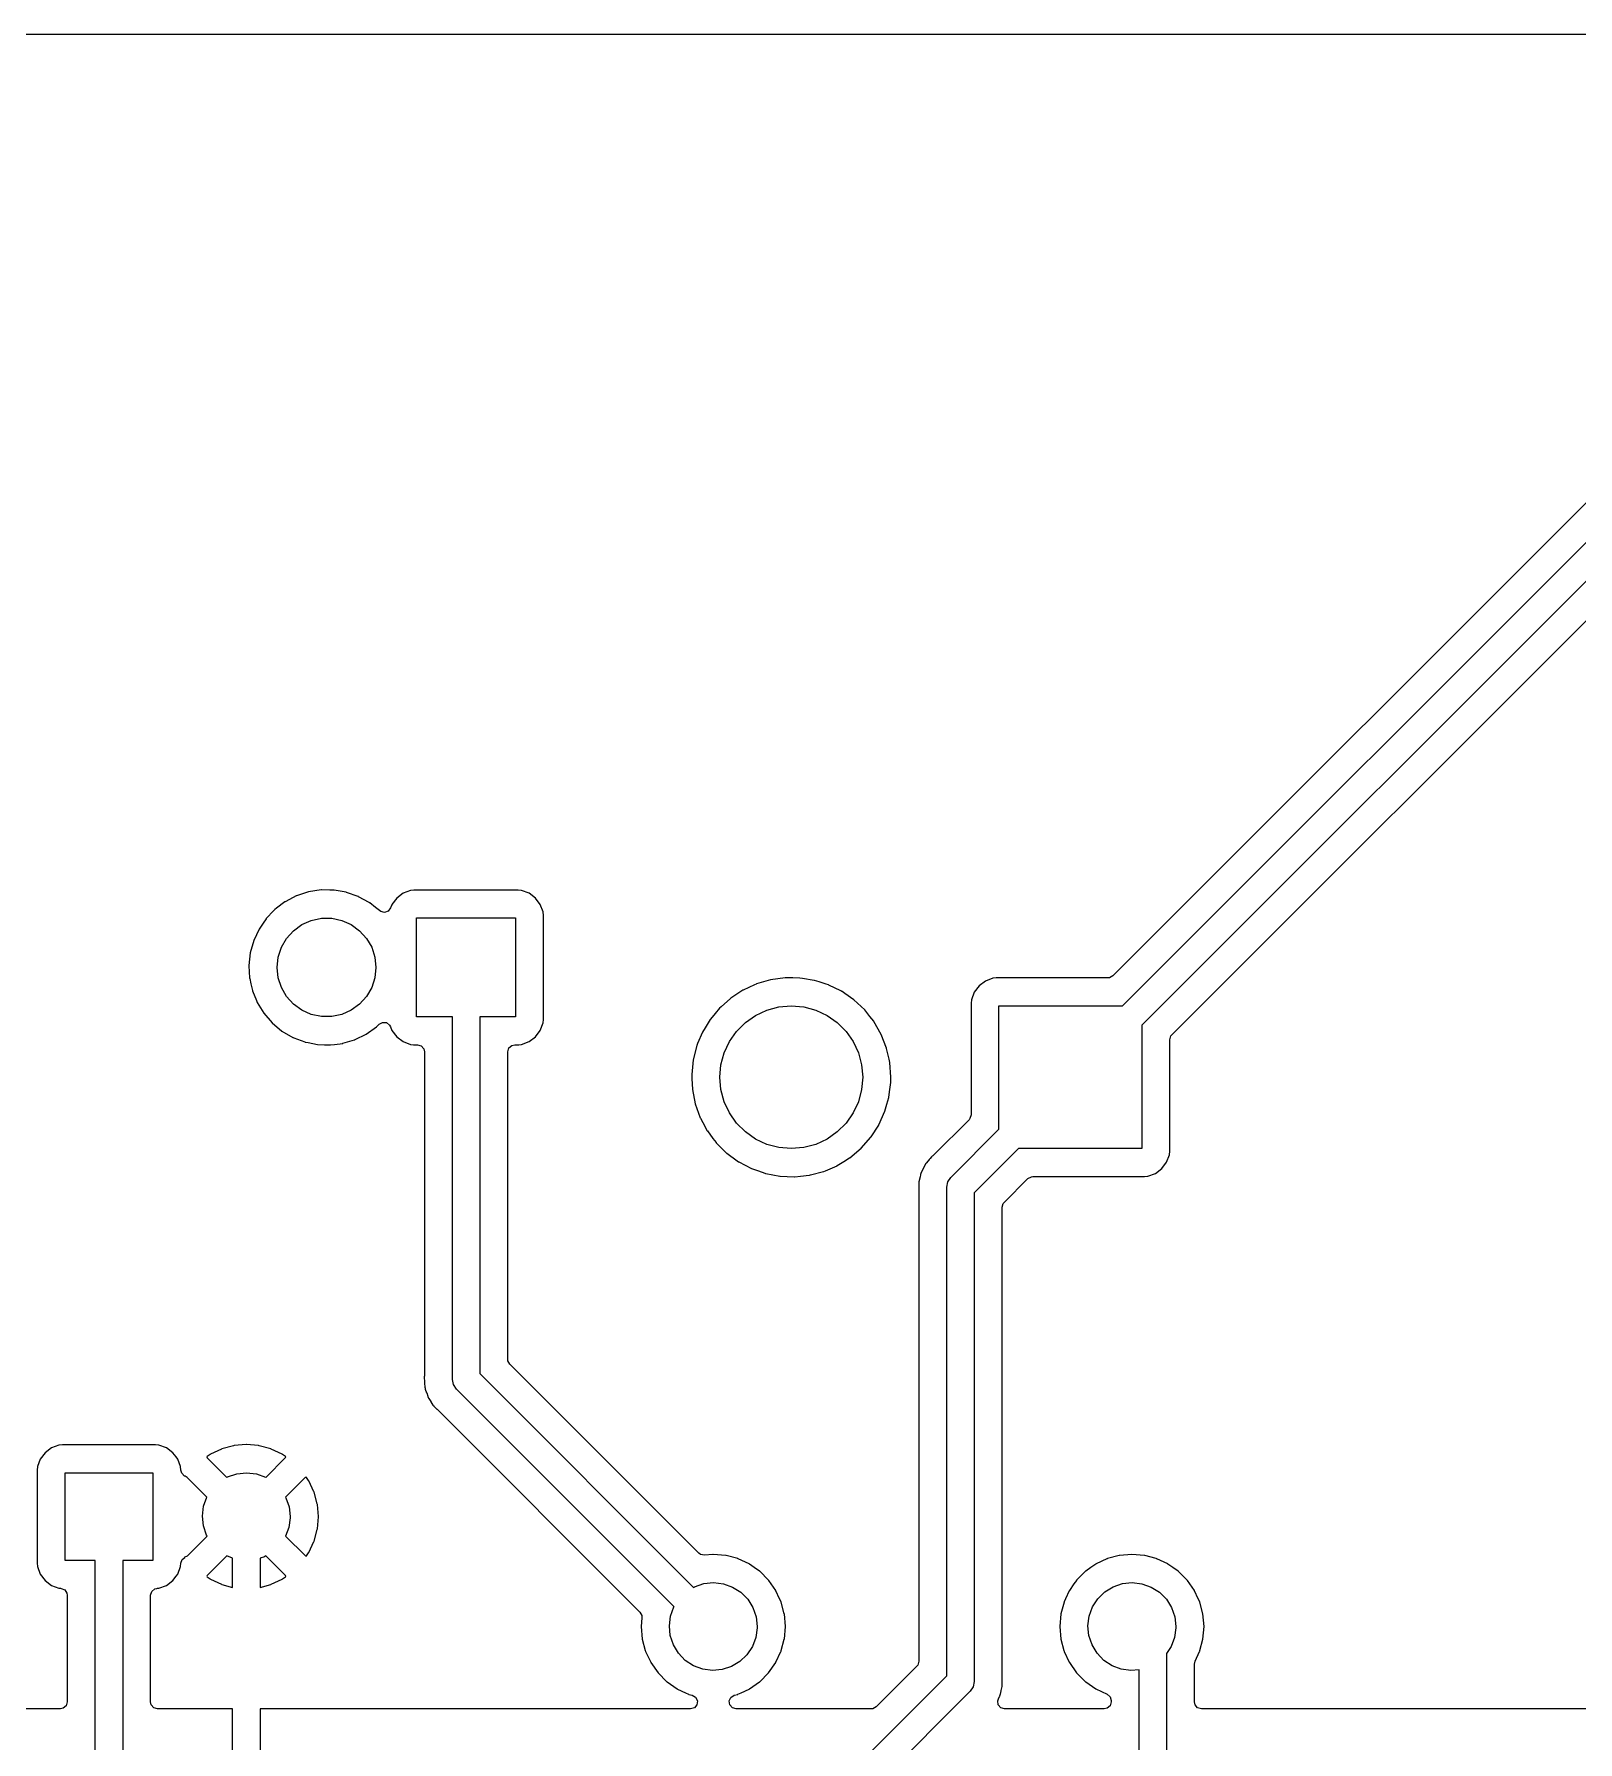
# Model space of a CAD drawing. Extents: x 1.59 to 8.05, y -5.89 to -3.37.
# Drawn here: x 2.151 to 3.257, y -4.591 to -3.366 of the extents above; entities that cross this region are included whole.
import ezdxf

# ---------------------------------------------------------------- set-up
doc = ezdxf.new("R2010")
doc.units = 0
doc.header["$MEASUREMENT"] = 0
doc.layers.add('BLACK', color=7, linetype='CONTINUOUS')

msp = doc.modelspace()

# ---------------------------------------------------------------- linework, layer by layer
at = {"layer": 'BLACK', "linetype": 'CONTINUOUS'}
for p, q in [((1.77329, -3.36646), (7.87207, -3.36646)), ((3.42608, -3.53956), (2.92412, -4.04152)), ((3.47717, -3.54463), (2.94488, -4.07691)), ((2.93096, -4.06299), (3.43792, -3.55603)), ((2.96635, -4.08375), (3.46977, -3.58034)), ((2.33082, -3.98847), (2.32468, -3.99308)), ((2.33098, -3.98835), (2.33082, -3.98847)), ((2.33082, -3.98847), (2.33082, -3.98847)), ((2.33134, -3.98816), (2.33098, -3.98835)), ((2.33889, -3.98423), (2.33134, -3.98816)), ((2.33907, -3.98414), (2.33889, -3.98423)), ((2.33889, -3.98423), (2.33889, -3.98423)), ((2.34773, -3.98131), (2.33907, -3.98414)), ((2.35675, -3.97993), (2.34773, -3.98131)), ((2.35695, -3.97993), (2.35675, -3.97993)), ((2.363, -3.98), (2.35695, -3.97993)), ((2.35695, -3.97993), (2.35695, -3.97993)), ((2.36587, -3.98004), (2.363, -3.98)), ((2.36607, -3.98007), (2.36587, -3.98004)), ((2.37464, -3.9816), (2.36607, -3.98007)), ((2.36607, -3.98007), (2.36607, -3.98007)), ((2.37484, -3.98164), (2.37464, -3.9816)), ((2.37464, -3.9816), (2.37464, -3.9816)), ((2.37504, -3.9817), (2.37484, -3.98164)), ((2.38325, -3.98461), (2.37504, -3.9817)), ((2.37504, -3.9817), (2.37504, -3.9817)), ((2.38344, -3.98468), (2.38325, -3.98461)), ((2.38325, -3.98461), (2.38325, -3.98461)), ((2.38362, -3.98478), (2.38344, -3.98468)), ((2.39124, -3.98899), (2.38362, -3.98478)), ((2.38362, -3.98478), (2.38362, -3.98478)), ((2.39142, -3.98909), (2.39124, -3.98899)), ((2.39124, -3.98899), (2.39124, -3.98899)), ((2.39158, -3.98921), (2.39142, -3.98909)), ((2.39569, -3.99246), (2.39158, -3.98921)), ((2.39158, -3.98921), (2.39158, -3.98921)), ((2.40746, -3.99029), (2.40733, -3.99062)), ((2.4109, -3.9857), (2.40746, -3.99029)), ((2.41548, -3.98226), (2.4109, -3.9857)), ((2.42085, -3.98025), (2.41548, -3.98226)), ((2.4233, -3.97998), (2.42085, -3.98025)), ((2.49796, -3.97998), (2.4233, -3.97998)), ((2.50041, -3.98025), (2.49796, -3.97998)), ((2.50578, -3.98226), (2.50041, -3.98025)), ((2.51036, -3.9857), (2.50578, -3.98226)), ((2.5138, -3.99029), (2.51036, -3.9857)), ((2.51582, -3.99566), (2.5138, -3.99029)), ((2.31727, -4.00058), (2.31517, -4.00367)), ((2.31739, -4.00042), (2.31727, -4.00058)), ((2.31727, -4.00058), (2.31727, -4.00058)), ((2.31831, -3.99945), (2.31739, -4.00042)), ((2.32194, -3.99566), (2.31831, -3.99945)), ((2.32369, -3.99382), (2.32194, -3.99566)), ((2.32468, -3.99308), (2.32369, -3.99382)), ((2.34291, -4.00475), (2.34968, -4.00173)), ((2.34968, -4.00173), (2.35693, -4.00019)), ((2.35693, -4.00019), (2.36433, -4.00019)), ((2.36433, -4.00019), (2.37158, -4.00173)), ((2.37158, -4.00173), (2.37835, -4.00475)), ((2.39858, -3.99474), (2.39569, -3.99246)), ((2.39859, -3.99475), (2.39858, -3.99474)), ((2.39949, -3.9954), (2.39859, -3.99475)), ((2.40222, -3.996), (2.39949, -3.9954)), ((2.40484, -3.99503), (2.40222, -3.996)), ((2.40652, -3.99279), (2.40484, -3.99503)), ((2.40733, -3.99062), (2.40652, -3.99279)), ((2.40733, -3.99062), (2.40733, -3.99062)), ((2.4252, -4.07087), (2.4252, -4)), ((2.4252, -4), (2.49606, -4)), ((2.49606, -4), (2.49606, -4.07087)), ((2.51608, -3.9981), (2.51582, -3.99566)), ((2.51608, -4.07276), (2.51608, -3.9981)), ((2.31225, -4.00795), (2.30841, -4.01622)), ((2.31517, -4.00367), (2.31225, -4.00795)), ((2.32826, -4.02102), (2.33196, -4.01461)), ((2.33196, -4.01461), (2.33692, -4.0091)), ((2.33692, -4.0091), (2.34291, -4.00475)), ((2.37835, -4.00475), (2.38434, -4.0091)), ((2.38434, -4.0091), (2.3893, -4.01461)), ((2.3893, -4.01461), (2.393, -4.02102)), ((2.30597, -4.02501), (2.305, -4.03407)), ((2.30841, -4.01622), (2.30597, -4.02501)), ((2.32597, -4.02807), (2.32826, -4.02102)), ((2.393, -4.02102), (2.39529, -4.02807)), ((2.305, -4.03407), (2.30502, -4.03428)), ((2.30502, -4.03428), (2.30502, -4.03428)), ((2.30502, -4.03428), (2.30551, -4.04286)), ((2.3252, -4.03543), (2.32597, -4.02807)), ((2.32597, -4.0428), (2.3252, -4.03543)), ((2.39529, -4.02807), (2.39606, -4.03543)), ((2.39606, -4.03543), (2.39529, -4.0428)), ((2.30551, -4.04286), (2.30553, -4.04318)), ((2.30553, -4.04318), (2.30557, -4.04338)), ((2.30557, -4.04338), (2.30557, -4.04338)), ((2.30557, -4.04338), (2.30644, -4.04721)), ((2.30644, -4.04721), (2.30753, -4.05207)), ((2.32826, -4.04984), (2.32597, -4.0428)), ((2.33196, -4.05626), (2.32826, -4.04984)), ((2.393, -4.04984), (2.3893, -4.05626)), ((2.39529, -4.0428), (2.393, -4.04984)), ((2.65909, -4.05173), (2.65893, -4.05183)), ((2.66735, -4.04792), (2.65909, -4.05173)), ((2.66853, -4.04737), (2.66735, -4.04792)), ((2.6687, -4.04729), (2.66853, -4.04737)), ((2.66853, -4.04737), (2.66853, -4.04737)), ((2.67707, -4.04485), (2.6687, -4.04729)), ((2.67868, -4.04438), (2.67707, -4.04485)), ((2.67886, -4.04433), (2.67868, -4.04438)), ((2.67868, -4.04438), (2.67868, -4.04438)), ((2.68934, -4.04291), (2.67886, -4.04433)), ((2.68953, -4.04291), (2.68934, -4.04291)), ((2.69479, -4.04298), (2.68953, -4.04291)), ((2.68953, -4.04291), (2.68953, -4.04291)), ((2.69992, -4.04304), (2.69479, -4.04298)), ((2.70178, -4.04335), (2.69992, -4.04304)), ((2.71019, -4.04472), (2.70178, -4.04335)), ((2.71037, -4.04475), (2.71019, -4.04472)), ((2.71019, -4.04472), (2.71019, -4.04472)), ((2.71362, -4.04579), (2.71037, -4.04475)), ((2.71857, -4.04737), (2.71362, -4.04579)), ((2.72045, -4.04797), (2.71857, -4.04737)), ((2.72061, -4.04805), (2.72045, -4.04797)), ((2.72915, -4.05226), (2.72061, -4.04805)), ((2.72061, -4.04805), (2.72061, -4.04805)), ((2.82822, -4.04869), (2.82478, -4.05328)), ((2.83281, -4.04525), (2.82822, -4.04869)), ((2.83818, -4.04324), (2.83281, -4.04525)), ((2.84062, -4.04297), (2.83818, -4.04324)), ((2.92062, -4.04297), (2.84062, -4.04297)), ((2.92167, -4.04286), (2.92062, -4.04297)), ((2.92412, -4.04152), (2.92167, -4.04286)), ((2.30753, -4.05207), (2.30761, -4.05226)), ((2.30761, -4.05226), (2.30761, -4.05226)), ((2.30761, -4.05226), (2.3104, -4.05913)), ((2.3104, -4.05913), (2.31096, -4.06052)), ((2.31096, -4.06052), (2.31573, -4.0683)), ((2.33692, -4.06176), (2.33196, -4.05626)), ((2.34291, -4.06612), (2.33692, -4.06176)), ((2.38434, -4.06176), (2.37835, -4.06612)), ((2.3893, -4.05626), (2.38434, -4.06176)), ((2.64333, -4.06369), (2.64234, -4.06457)), ((2.6501, -4.05765), (2.64333, -4.06369)), ((2.65023, -4.05753), (2.6501, -4.05765)), ((2.65039, -4.05743), (2.65023, -4.05753)), ((2.65893, -4.05183), (2.65039, -4.05743)), ((2.65039, -4.05743), (2.65039, -4.05743)), ((2.6762, -4.06608), (2.68481, -4.06377)), ((2.68481, -4.06377), (2.6937, -4.06299)), ((2.6937, -4.06299), (2.70259, -4.06377)), ((2.70259, -4.06377), (2.71121, -4.06608)), ((2.72994, -4.05265), (2.72915, -4.05226)), ((2.73009, -4.05276), (2.72994, -4.05265)), ((2.73195, -4.05405), (2.73009, -4.05276)), ((2.73009, -4.05276), (2.73009, -4.05276)), ((2.73863, -4.05868), (2.73195, -4.05405)), ((2.74634, -4.06594), (2.73863, -4.05868)), ((2.82277, -4.05865), (2.8225, -4.0611)), ((2.8225, -4.0611), (2.8225, -4.14109)), ((2.82478, -4.05328), (2.82277, -4.05865)), ((2.84252, -4.15143), (2.84252, -4.06299)), ((2.84252, -4.06299), (2.93096, -4.06299)), ((2.31573, -4.0683), (2.3217, -4.07519)), ((2.3217, -4.07519), (2.32871, -4.08101)), ((2.34968, -4.06913), (2.34291, -4.06612)), ((2.35693, -4.07067), (2.34968, -4.06913)), ((2.36433, -4.07067), (2.35693, -4.07067)), ((2.37158, -4.06913), (2.36433, -4.07067)), ((2.37835, -4.06612), (2.37158, -4.06913)), ((2.39655, -4.07793), (2.39832, -4.07616)), ((2.39832, -4.07616), (2.40077, -4.07483)), ((2.40077, -4.07483), (2.40356, -4.07503)), ((2.40356, -4.07503), (2.4058, -4.07671)), ((2.45079, -4.07087), (2.4252, -4.07087)), ((2.45079, -4.33071), (2.45079, -4.07087)), ((2.49606, -4.07087), (2.47047, -4.07087)), ((2.47047, -4.07087), (2.47047, -4.32663)), ((2.5138, -4.08058), (2.51582, -4.07521)), ((2.51582, -4.07521), (2.51608, -4.07276)), ((2.63548, -4.07287), (2.63198, -4.07863)), ((2.63557, -4.07271), (2.63548, -4.07287)), ((2.63576, -4.07248), (2.63557, -4.07271)), ((2.6391, -4.06847), (2.63576, -4.07248)), ((2.64234, -4.06457), (2.6391, -4.06847)), ((2.65449, -4.08127), (2.6608, -4.07497)), ((2.6608, -4.07497), (2.66811, -4.06985)), ((2.66811, -4.06985), (2.6762, -4.06608)), ((2.71121, -4.06608), (2.71929, -4.06985)), ((2.71929, -4.06985), (2.7266, -4.07497)), ((2.7266, -4.07497), (2.73291, -4.08127)), ((2.75001, -4.07058), (2.74634, -4.06594)), ((2.75274, -4.07405), (2.75001, -4.07058)), ((2.75289, -4.07425), (2.75274, -4.07405)), ((2.75815, -4.08343), (2.75289, -4.07425)), ((2.32871, -4.08101), (2.33659, -4.08561)), ((2.33659, -4.08561), (2.33678, -4.08569)), ((2.33678, -4.08569), (2.33678, -4.08569)), ((2.33678, -4.08569), (2.33726, -4.08587)), ((2.33726, -4.08587), (2.34511, -4.08887)), ((2.37239, -4.0898), (2.38074, -4.0873)), ((2.38074, -4.0873), (2.38093, -4.08724)), ((2.38093, -4.08724), (2.38124, -4.08709)), ((2.38124, -4.08709), (2.38894, -4.08332)), ((2.38894, -4.08332), (2.38912, -4.08323)), ((2.38894, -4.08332), (2.38894, -4.08332)), ((2.38912, -4.08323), (2.39655, -4.07793)), ((2.4058, -4.07671), (2.40647, -4.07794)), ((2.40647, -4.07794), (2.40746, -4.08058)), ((2.40746, -4.08058), (2.4109, -4.08517)), ((2.4109, -4.08517), (2.41548, -4.08861)), ((2.50578, -4.08861), (2.51036, -4.08517)), ((2.51036, -4.08517), (2.5138, -4.08058)), ((2.63001, -4.08193), (2.62659, -4.09008)), ((2.63008, -4.08176), (2.63001, -4.08193)), ((2.63001, -4.08193), (2.63001, -4.08193)), ((2.63198, -4.07863), (2.63008, -4.08176)), ((2.64938, -4.08858), (2.65449, -4.08127)), ((2.73291, -4.08127), (2.73802, -4.08858)), ((2.76198, -4.0933), (2.75815, -4.08343)), ((2.94488, -4.07691), (2.94488, -4.16535)), ((2.9649, -4.08726), (2.96569, -4.08458)), ((2.9649, -4.16725), (2.9649, -4.08726)), ((2.96569, -4.08458), (2.96635, -4.08375)), ((2.34511, -4.08887), (2.34531, -4.08891)), ((2.34531, -4.08891), (2.34531, -4.08891)), ((2.34531, -4.08891), (2.3474, -4.08933)), ((2.3474, -4.08933), (2.35404, -4.09068)), ((2.35404, -4.09068), (2.3591, -4.09087)), ((2.3591, -4.09087), (2.36295, -4.09101)), ((2.36295, -4.09101), (2.36295, -4.09101)), ((2.36295, -4.09101), (2.36315, -4.09102)), ((2.36315, -4.09102), (2.36336, -4.09099)), ((2.36336, -4.09099), (2.36627, -4.09062)), ((2.36336, -4.09099), (2.36336, -4.09099)), ((2.36627, -4.09062), (2.3722, -4.08986)), ((2.3722, -4.08986), (2.37239, -4.0898)), ((2.37239, -4.0898), (2.37239, -4.0898)), ((2.41548, -4.08861), (2.42085, -4.09062)), ((2.42085, -4.09062), (2.42292, -4.09084)), ((2.42292, -4.09084), (2.42316, -4.09087)), ((2.42316, -4.09087), (2.4233, -4.09089)), ((2.4233, -4.09089), (2.42581, -4.09089)), ((2.42581, -4.09089), (2.42849, -4.09167)), ((2.42849, -4.09167), (2.43032, -4.09379)), ((2.43032, -4.09379), (2.43077, -4.09585)), ((2.43077, -4.09585), (2.43077, -4.32807)), ((2.49049, -4.09585), (2.49128, -4.09316)), ((2.49049, -4.31628), (2.49049, -4.09585)), ((2.49128, -4.09316), (2.49339, -4.09133)), ((2.49339, -4.09133), (2.49545, -4.09089)), ((2.49545, -4.09089), (2.49796, -4.09089)), ((2.49796, -4.09089), (2.4981, -4.09087)), ((2.4981, -4.09087), (2.49834, -4.09084)), ((2.49834, -4.09084), (2.50041, -4.09062)), ((2.50041, -4.09062), (2.50578, -4.08861)), ((2.62599, -4.09152), (2.62339, -4.10177)), ((2.62659, -4.09008), (2.62599, -4.09152)), ((2.6433, -4.10529), (2.64561, -4.09667)), ((2.64561, -4.09667), (2.64938, -4.08858)), ((2.73802, -4.08858), (2.7418, -4.09667)), ((2.7418, -4.09667), (2.7441, -4.10529)), ((2.76202, -4.09348), (2.76198, -4.0933)), ((2.76375, -4.10113), (2.76202, -4.09348)), ((2.76202, -4.09348), (2.76202, -4.09348)), ((2.62339, -4.10177), (2.62232, -4.1123)), ((2.62232, -4.1123), (2.62233, -4.11249)), ((2.62233, -4.11249), (2.62246, -4.11503)), ((2.62233, -4.11249), (2.62233, -4.11249)), ((2.64252, -4.11417), (2.6433, -4.10529)), ((2.7441, -4.10529), (2.74488, -4.11417)), ((2.76432, -4.10362), (2.76375, -4.10113)), ((2.7651, -4.11417), (2.76432, -4.10362)), ((2.62246, -4.11503), (2.62283, -4.12287)), ((2.62283, -4.12287), (2.6249, -4.13325)), ((2.6433, -4.12306), (2.64252, -4.11417)), ((2.64561, -4.13168), (2.6433, -4.12306)), ((2.7441, -4.12306), (2.7418, -4.13168)), ((2.74488, -4.11417), (2.7441, -4.12306)), ((2.76367, -4.12841), (2.76437, -4.12287)), ((2.76437, -4.12287), (2.76499, -4.11803)), ((2.76499, -4.11803), (2.765, -4.11791)), ((2.76499, -4.11803), (2.76499, -4.11803)), ((2.765, -4.11791), (2.7651, -4.11417)), ((2.6249, -4.13325), (2.62847, -4.14321)), ((2.64938, -4.13976), (2.64561, -4.13168)), ((2.7418, -4.13168), (2.73802, -4.13976)), ((2.7608, -4.13859), (2.76225, -4.13343)), ((2.76225, -4.13343), (2.76362, -4.12859)), ((2.76362, -4.12859), (2.76367, -4.12841)), ((2.76362, -4.12859), (2.76362, -4.12859)), ((2.62847, -4.14321), (2.62856, -4.14338)), ((2.62856, -4.14338), (2.62856, -4.14338)), ((2.62856, -4.14338), (2.63027, -4.14656)), ((2.63027, -4.14656), (2.63348, -4.15254)), ((2.65449, -4.14707), (2.64938, -4.13976)), ((2.6608, -4.15338), (2.65449, -4.14707)), ((2.73291, -4.14707), (2.7266, -4.15338)), ((2.73802, -4.13976), (2.73291, -4.14707)), ((2.75093, -4.15682), (2.75635, -4.1484)), ((2.75635, -4.1484), (2.75645, -4.14824)), ((2.75645, -4.14824), (2.7608, -4.13859)), ((2.82105, -4.1446), (2.79571, -4.16993)), ((2.82171, -4.14377), (2.82105, -4.1446)), ((2.8225, -4.14109), (2.82171, -4.14377)), ((2.63348, -4.15254), (2.63359, -4.15268)), ((2.63359, -4.15268), (2.63359, -4.15268)), ((2.63359, -4.15268), (2.63754, -4.15797)), ((2.63754, -4.15797), (2.63981, -4.16102)), ((2.63981, -4.16102), (2.63994, -4.16115)), ((2.63994, -4.16115), (2.63994, -4.16115)), ((2.63994, -4.16115), (2.64664, -4.16778)), ((2.66811, -4.1585), (2.6608, -4.15338)), ((2.6762, -4.16227), (2.66811, -4.1585)), ((2.71929, -4.1585), (2.71121, -4.16227)), ((2.7266, -4.15338), (2.71929, -4.1585)), ((2.74375, -4.1651), (2.75072, -4.15714)), ((2.75072, -4.15714), (2.75093, -4.15682)), ((2.808, -4.18595), (2.84252, -4.15143)), ((2.64664, -4.16778), (2.64733, -4.16847)), ((2.64733, -4.16847), (2.64748, -4.16858)), ((2.64748, -4.16858), (2.64748, -4.16858)), ((2.64748, -4.16858), (2.6549, -4.17401)), ((2.6549, -4.17401), (2.65586, -4.17472)), ((2.68481, -4.16458), (2.6762, -4.16227)), ((2.6937, -4.16535), (2.68481, -4.16458)), ((2.70259, -4.16458), (2.6937, -4.16535)), ((2.71121, -4.16227), (2.70259, -4.16458)), ((2.73134, -4.17462), (2.73551, -4.17203)), ((2.73551, -4.17203), (2.73567, -4.17194)), ((2.73551, -4.17203), (2.73551, -4.17203)), ((2.73567, -4.17194), (2.74375, -4.1651)), ((2.79181, -4.17404), (2.79038, -4.17572)), ((2.79192, -4.17391), (2.79181, -4.17404)), ((2.79252, -4.17314), (2.79192, -4.17391)), ((2.79261, -4.17303), (2.79252, -4.17314)), ((2.79284, -4.17281), (2.79261, -4.17303)), ((2.79311, -4.17251), (2.79284, -4.17281)), ((2.79427, -4.17114), (2.79311, -4.17251)), ((2.79446, -4.17092), (2.79427, -4.17114)), ((2.79427, -4.17114), (2.79427, -4.17114)), ((2.79469, -4.17075), (2.79446, -4.17092)), ((2.79514, -4.17042), (2.79469, -4.17075)), ((2.79469, -4.17075), (2.79469, -4.17075)), ((2.79571, -4.16993), (2.79514, -4.17042)), ((2.85644, -4.16535), (2.8248, -4.19699)), ((2.94488, -4.16535), (2.85644, -4.16535)), ((2.96262, -4.17507), (2.96464, -4.1697)), ((2.96464, -4.1697), (2.9649, -4.16725)), ((2.65586, -4.17472), (2.65603, -4.17481)), ((2.65603, -4.17481), (2.65603, -4.17481)), ((2.65603, -4.17481), (2.66507, -4.17957)), ((2.66507, -4.17957), (2.66523, -4.17965)), ((2.66523, -4.17965), (2.67009, -4.18135)), ((2.67009, -4.18135), (2.67463, -4.18294)), ((2.67463, -4.18294), (2.67522, -4.18314)), ((2.67522, -4.18314), (2.6754, -4.18318)), ((2.6754, -4.18318), (2.68544, -4.18508)), ((2.68544, -4.18508), (2.68544, -4.18508)), ((2.68544, -4.18508), (2.68562, -4.18511)), ((2.68562, -4.18511), (2.69064, -4.18531)), ((2.69064, -4.18531), (2.69601, -4.18552)), ((2.69601, -4.18552), (2.69601, -4.18552)), ((2.69601, -4.18552), (2.69619, -4.18553)), ((2.69619, -4.18553), (2.7003, -4.18508)), ((2.7003, -4.18508), (2.70653, -4.1844)), ((2.70653, -4.1844), (2.70671, -4.18438)), ((2.70653, -4.1844), (2.70653, -4.1844)), ((2.70671, -4.18438), (2.70738, -4.1842)), ((2.70738, -4.1842), (2.71677, -4.18173)), ((2.71677, -4.18173), (2.71695, -4.18168)), ((2.71677, -4.18173), (2.71677, -4.18173)), ((2.71695, -4.18168), (2.7181, -4.18119)), ((2.7181, -4.18119), (2.7265, -4.17758)), ((2.7265, -4.17758), (2.72667, -4.17751)), ((2.7265, -4.17758), (2.7265, -4.17758)), ((2.72667, -4.17751), (2.73134, -4.17462)), ((2.78585, -4.18624), (2.78581, -4.18641)), ((2.78599, -4.18556), (2.78585, -4.18624)), ((2.78627, -4.1842), (2.78599, -4.18556)), ((2.78637, -4.18371), (2.78627, -4.1842)), ((2.78643, -4.18342), (2.78637, -4.18371)), ((2.78637, -4.18371), (2.78637, -4.18371)), ((2.78655, -4.18316), (2.78643, -4.18342)), ((2.78663, -4.18294), (2.78655, -4.18316)), ((2.78671, -4.18271), (2.78663, -4.18294)), ((2.78678, -4.18243), (2.78671, -4.18271)), ((2.78809, -4.17987), (2.78678, -4.18243)), ((2.78816, -4.17972), (2.78809, -4.17987)), ((2.78938, -4.17711), (2.78816, -4.17972)), ((2.78956, -4.17689), (2.78938, -4.17711)), ((2.78968, -4.17669), (2.78956, -4.17689)), ((2.78982, -4.17649), (2.78968, -4.17669)), ((2.78995, -4.17623), (2.78982, -4.17649)), ((2.79038, -4.17572), (2.78995, -4.17623)), ((2.80587, -4.18915), (2.808, -4.18595)), ((2.86328, -4.18683), (2.86573, -4.18549)), ((2.86573, -4.18549), (2.86679, -4.18537)), ((2.86679, -4.18537), (2.94678, -4.18537)), ((2.94678, -4.18537), (2.94923, -4.18511)), ((2.94923, -4.18511), (2.95459, -4.1831)), ((2.95459, -4.1831), (2.95918, -4.17966)), ((2.95918, -4.17966), (2.96262, -4.17507)), ((2.78507, -4.18996), (2.78501, -4.19024)), ((2.78501, -4.19024), (2.78502, -4.19053)), ((2.78502, -4.19053), (2.7851, -4.19329)), ((2.78509, -4.18979), (2.78507, -4.18996)), ((2.7851, -4.18964), (2.78509, -4.18979)), ((2.78513, -4.1892), (2.7851, -4.18964)), ((2.7851, -4.18964), (2.7851, -4.18964)), ((2.7851, -4.19329), (2.7851, -4.19342)), ((2.7851, -4.19342), (2.7851, -4.53282)), ((2.78581, -4.18641), (2.78513, -4.1892)), ((2.80512, -4.19291), (2.80587, -4.18915)), ((2.80512, -4.54317), (2.80512, -4.19291)), ((2.8248, -4.19699), (2.8248, -4.54724)), ((2.84628, -4.20383), (2.86328, -4.18683)), ((2.84482, -4.20734), (2.84561, -4.20466)), ((2.84482, -4.54673), (2.84482, -4.20734)), ((2.84561, -4.20466), (2.84628, -4.20383)), ((2.49061, -4.31734), (2.49049, -4.31628)), ((2.49195, -4.31979), (2.49061, -4.31734)), ((2.62744, -4.45529), (2.49195, -4.31979)), ((2.43068, -4.32905), (2.43058, -4.32966)), ((2.43058, -4.32966), (2.43061, -4.32995)), ((2.43061, -4.32995), (2.43061, -4.32995)), ((2.43061, -4.32995), (2.43075, -4.33173)), ((2.43071, -4.32881), (2.43068, -4.32905)), ((2.43077, -4.32807), (2.43071, -4.32881)), ((2.43075, -4.33173), (2.43077, -4.33214)), ((2.43077, -4.33214), (2.43077, -4.33245)), ((2.43077, -4.33245), (2.43078, -4.3326)), ((2.43078, -4.3326), (2.4309, -4.33356)), ((2.45154, -4.33448), (2.45079, -4.33071)), ((2.47047, -4.32663), (2.62366, -4.47982)), ((2.4309, -4.33356), (2.43091, -4.33374)), ((2.43091, -4.33374), (2.43111, -4.33611)), ((2.43111, -4.33611), (2.43115, -4.3366)), ((2.43115, -4.3366), (2.43124, -4.33687)), ((2.43124, -4.33687), (2.43128, -4.33711)), ((2.43128, -4.33711), (2.43134, -4.33734)), ((2.43134, -4.33734), (2.43137, -4.33763)), ((2.43137, -4.33763), (2.43235, -4.34033)), ((2.43235, -4.34033), (2.43241, -4.34049)), ((2.43241, -4.34049), (2.43318, -4.34287)), ((2.43318, -4.34287), (2.43329, -4.34322)), ((2.43329, -4.34322), (2.43344, -4.34347)), ((2.43344, -4.34347), (2.43354, -4.34369)), ((2.43354, -4.34369), (2.43365, -4.3439)), ((2.43365, -4.3439), (2.43375, -4.34417)), ((2.43375, -4.34417), (2.4339, -4.34441)), ((2.4339, -4.34441), (2.4339, -4.34441)), ((2.4339, -4.34441), (2.43532, -4.34657)), ((2.45367, -4.33767), (2.45154, -4.33448)), ((2.6097, -4.49369), (2.45367, -4.33767)), ((2.43532, -4.34657), (2.43541, -4.34672)), ((2.43541, -4.34672), (2.43691, -4.34918)), ((2.43691, -4.34918), (2.43705, -4.34934)), ((2.43705, -4.34934), (2.43705, -4.34934)), ((2.43705, -4.34934), (2.4372, -4.34951)), ((2.4372, -4.34951), (2.4372, -4.34951)), ((2.4372, -4.34951), (2.4373, -4.34963)), ((2.4373, -4.34963), (2.43741, -4.34975)), ((2.43741, -4.34975), (2.43756, -4.34999)), ((2.43756, -4.34999), (2.43876, -4.35112)), ((2.43876, -4.35112), (2.43978, -4.35209)), ((2.43978, -4.35209), (2.43987, -4.35219)), ((2.43987, -4.35219), (2.58521, -4.49752)), ((2.16352, -4.3799), (2.15893, -4.38334)), ((2.16889, -4.37788), (2.16352, -4.3799)), ((2.17133, -4.37762), (2.16889, -4.37788)), ((2.23812, -4.37762), (2.17133, -4.37762)), ((2.24056, -4.37788), (2.23812, -4.37762)), ((2.24593, -4.3799), (2.24056, -4.37788)), ((2.25052, -4.38334), (2.24593, -4.3799)), ((2.28527, -4.38065), (2.2775, -4.38428)), ((2.28568, -4.3805), (2.28527, -4.38065)), ((2.29396, -4.37828), (2.28568, -4.3805)), ((2.29439, -4.37821), (2.29396, -4.37828)), ((2.30293, -4.37746), (2.29439, -4.37821)), ((2.30337, -4.37746), (2.30293, -4.37746)), ((2.31191, -4.37821), (2.30337, -4.37746)), ((2.31234, -4.37828), (2.31191, -4.37821)), ((2.32062, -4.3805), (2.31234, -4.37828)), ((2.32103, -4.38065), (2.32062, -4.3805)), ((2.3288, -4.38428), (2.32103, -4.38065)), ((2.15347, -4.39329), (2.15321, -4.39574)), ((2.15549, -4.38793), (2.15347, -4.39329)), ((2.15893, -4.38334), (2.15549, -4.38793)), ((2.25277, -4.38634), (2.25052, -4.38334)), ((2.25396, -4.38793), (2.25277, -4.38634)), ((2.25597, -4.39329), (2.25396, -4.38793)), ((2.25624, -4.39574), (2.25597, -4.39329)), ((2.27508, -4.38593), (2.27475, -4.38634)), ((2.27475, -4.38634), (2.27503, -4.38687)), ((2.27503, -4.38687), (2.28915, -4.401)), ((2.27713, -4.38449), (2.27508, -4.38593)), ((2.2775, -4.38428), (2.27713, -4.38449)), ((2.31718, -4.40096), (2.3313, -4.38684)), ((2.32917, -4.38449), (2.3288, -4.38428)), ((2.33119, -4.3859), (2.32917, -4.38449)), ((2.33156, -4.38638), (2.33119, -4.3859)), ((2.3313, -4.38684), (2.33156, -4.38638)), ((2.15321, -4.39574), (2.15321, -4.46252)), ((2.17323, -4.46063), (2.17323, -4.39764)), ((2.17323, -4.39764), (2.23622, -4.39764)), ((2.23622, -4.39764), (2.23622, -4.46063)), ((2.25624, -4.39588), (2.25624, -4.39574)), ((2.25624, -4.39591), (2.25624, -4.39588)), ((2.25684, -4.39802), (2.25624, -4.39591)), ((2.25882, -4.4), (2.25684, -4.39802)), ((2.25921, -4.40008), (2.25882, -4.4)), ((2.26085, -4.40098), (2.25921, -4.40008)), ((2.27496, -4.41509), (2.26085, -4.40098)), ((2.28915, -4.401), (2.28974, -4.40064)), ((2.28974, -4.40064), (2.29639, -4.39837)), ((2.29639, -4.39837), (2.30337, -4.39764)), ((2.30337, -4.39764), (2.31034, -4.39847)), ((2.31034, -4.39847), (2.31696, -4.40083)), ((2.31696, -4.40083), (2.31718, -4.40096)), ((2.34542, -4.40101), (2.3313, -4.41512)), ((2.34595, -4.40073), (2.34542, -4.40101)), ((2.34636, -4.40106), (2.34595, -4.40073)), ((2.34779, -4.40311), (2.34636, -4.40106)), ((2.34801, -4.40348), (2.34779, -4.40311)), ((2.35163, -4.41126), (2.34801, -4.40348)), ((2.27254, -4.42173), (2.27494, -4.41513)), ((2.27494, -4.41513), (2.27496, -4.41509)), ((2.3313, -4.41512), (2.33155, -4.41552)), ((2.33155, -4.41552), (2.33386, -4.42216)), ((2.35178, -4.41166), (2.35163, -4.41126)), ((2.354, -4.41995), (2.35178, -4.41166)), ((2.27166, -4.42869), (2.27254, -4.42173)), ((2.27234, -4.43568), (2.27166, -4.42869)), ((2.33463, -4.43001), (2.33366, -4.43697)), ((2.33386, -4.42216), (2.33465, -4.42913)), ((2.33465, -4.42913), (2.33463, -4.43001)), ((2.35408, -4.42037), (2.354, -4.41995)), ((2.35482, -4.42892), (2.35408, -4.42037)), ((2.35408, -4.43789), (2.35482, -4.42935)), ((2.35482, -4.42935), (2.35482, -4.42892)), ((2.26088, -4.45726), (2.27503, -4.44312)), ((2.27456, -4.44234), (2.27234, -4.43568)), ((2.27503, -4.44312), (2.27456, -4.44234)), ((2.33366, -4.43697), (2.33131, -4.44315)), ((2.33131, -4.44315), (2.34544, -4.45729)), ((2.35178, -4.4466), (2.354, -4.43832)), ((2.354, -4.43832), (2.35408, -4.43789)), ((2.34638, -4.45717), (2.34779, -4.45516)), ((2.34779, -4.45516), (2.34801, -4.45478)), ((2.34801, -4.45478), (2.35163, -4.44701)), ((2.35163, -4.44701), (2.35178, -4.4466)), ((2.62864, -4.45617), (2.62744, -4.45529)), ((2.15321, -4.46252), (2.15347, -4.46497)), ((2.15347, -4.46497), (2.15549, -4.47034)), ((2.19488, -4.46063), (2.17323, -4.46063)), ((2.19488, -5.25906), (2.19488, -4.46063)), ((2.23622, -4.46063), (2.21457, -4.46063)), ((2.21457, -4.46063), (2.21457, -5.25498)), ((2.25396, -4.47034), (2.25597, -4.46497)), ((2.25597, -4.46497), (2.25624, -4.46252)), ((2.25624, -4.46239), (2.25717, -4.45976)), ((2.25624, -4.46252), (2.25624, -4.46239)), ((2.25717, -4.45976), (2.25898, -4.45835)), ((2.25894, -4.45828), (2.25937, -4.45805)), ((2.25898, -4.45835), (2.25894, -4.45828)), ((2.25937, -4.45805), (2.25938, -4.45805)), ((2.25938, -4.45805), (2.25939, -4.45805)), ((2.25939, -4.45805), (2.26088, -4.45726)), ((2.28912, -4.45731), (2.275, -4.47143)), ((2.29331, -4.45887), (2.28912, -4.45731)), ((2.29331, -4.47981), (2.29331, -4.45887)), ((2.31616, -4.45782), (2.31299, -4.45885)), ((2.31299, -4.45885), (2.31299, -4.47981)), ((2.31712, -4.45725), (2.31616, -4.45782)), ((2.33127, -4.4714), (2.31712, -4.45725)), ((2.34544, -4.45729), (2.34591, -4.45754)), ((2.34591, -4.45754), (2.34638, -4.45717)), ((2.63138, -4.45672), (2.62864, -4.45617)), ((2.63758, -4.45618), (2.63138, -4.45672)), ((2.6378, -4.45616), (2.63758, -4.45618)), ((2.64678, -4.45695), (2.6378, -4.45616)), ((2.64698, -4.457), (2.64678, -4.45695)), ((2.65527, -4.45922), (2.64698, -4.457)), ((2.64698, -4.457), (2.64698, -4.457)), ((2.65548, -4.45928), (2.65527, -4.45922)), ((2.65527, -4.45922), (2.65527, -4.45922)), ((2.65568, -4.45937), (2.65548, -4.45928)), ((2.66346, -4.463), (2.65568, -4.45937)), ((2.65568, -4.45937), (2.65568, -4.45937)), ((2.66365, -4.46309), (2.66346, -4.463)), ((2.66346, -4.463), (2.66346, -4.463)), ((2.66717, -4.46555), (2.66365, -4.46309)), ((2.67086, -4.46814), (2.66717, -4.46555)), ((2.90842, -4.46555), (2.90473, -4.46814)), ((2.91194, -4.46309), (2.90842, -4.46555)), ((2.91214, -4.463), (2.91194, -4.46309)), ((2.91991, -4.45937), (2.91214, -4.463)), ((2.91214, -4.463), (2.91214, -4.463)), ((2.92011, -4.45928), (2.91991, -4.45937)), ((2.91991, -4.45937), (2.91991, -4.45937)), ((2.92032, -4.45922), (2.92011, -4.45928)), ((2.92861, -4.457), (2.92032, -4.45922)), ((2.92032, -4.45922), (2.92032, -4.45922)), ((2.92882, -4.45695), (2.92861, -4.457)), ((2.92861, -4.457), (2.92861, -4.457)), ((2.9378, -4.45616), (2.92882, -4.45695)), ((2.94678, -4.45695), (2.9378, -4.45616)), ((2.94698, -4.457), (2.94678, -4.45695)), ((2.95527, -4.45922), (2.94698, -4.457)), ((2.94698, -4.457), (2.94698, -4.457)), ((2.95548, -4.45928), (2.95527, -4.45922)), ((2.95527, -4.45922), (2.95527, -4.45922)), ((2.95568, -4.45937), (2.95548, -4.45928)), ((2.96346, -4.463), (2.95568, -4.45937)), ((2.95568, -4.45937), (2.95568, -4.45937)), ((2.96365, -4.46309), (2.96346, -4.463)), ((2.96346, -4.463), (2.96346, -4.463)), ((2.96717, -4.46555), (2.96365, -4.46309)), ((2.97086, -4.46814), (2.96717, -4.46555)), ((2.15549, -4.47034), (2.15893, -4.47493)), ((2.15893, -4.47493), (2.16352, -4.47837)), ((2.16352, -4.47837), (2.16889, -4.48038)), ((2.24056, -4.48038), (2.24593, -4.47837)), ((2.24593, -4.47837), (2.25052, -4.47493)), ((2.25052, -4.47493), (2.2528, -4.47189)), ((2.2528, -4.47189), (2.25396, -4.47034)), ((2.275, -4.47143), (2.27474, -4.47189)), ((2.27474, -4.47189), (2.27511, -4.47237)), ((2.27511, -4.47237), (2.27713, -4.47378)), ((2.27713, -4.47378), (2.2775, -4.47399)), ((2.2775, -4.47399), (2.28527, -4.47762)), ((2.28527, -4.47762), (2.28568, -4.47777)), ((2.28568, -4.47777), (2.29331, -4.47981)), ((2.31299, -4.47981), (2.32062, -4.47777)), ((2.32062, -4.47777), (2.32103, -4.47762)), ((2.32103, -4.47762), (2.3288, -4.47399)), ((2.3288, -4.47399), (2.32917, -4.47378)), ((2.32917, -4.47378), (2.33122, -4.47234)), ((2.33122, -4.47234), (2.33155, -4.47193)), ((2.33155, -4.47193), (2.33127, -4.4714)), ((2.62366, -4.47982), (2.62438, -4.47938)), ((2.62438, -4.47938), (2.63103, -4.47711)), ((2.63103, -4.47711), (2.63802, -4.47638)), ((2.63802, -4.47638), (2.64499, -4.47721)), ((2.64499, -4.47721), (2.6516, -4.47957)), ((2.6516, -4.47957), (2.65753, -4.48333)), ((2.67104, -4.46826), (2.67086, -4.46814)), ((2.67086, -4.46814), (2.67086, -4.46814)), ((2.67741, -4.47463), (2.67104, -4.46826)), ((2.67753, -4.47481), (2.67741, -4.47463)), ((2.67934, -4.47739), (2.67753, -4.47481)), ((2.67753, -4.47481), (2.67753, -4.47481)), ((2.68258, -4.48202), (2.67934, -4.47739)), ((2.89625, -4.47739), (2.89301, -4.48202)), ((2.89806, -4.47481), (2.89625, -4.47739)), ((2.89818, -4.47463), (2.89806, -4.47481)), ((2.89806, -4.47481), (2.89806, -4.47481)), ((2.90456, -4.46826), (2.89818, -4.47463)), ((2.90473, -4.46814), (2.90456, -4.46826)), ((2.90473, -4.46814), (2.90473, -4.46814)), ((2.9184, -4.48305), (2.92438, -4.47938)), ((2.92438, -4.47938), (2.93103, -4.47711)), ((2.93103, -4.47711), (2.93802, -4.47638)), ((2.93802, -4.47638), (2.94499, -4.47721)), ((2.94499, -4.47721), (2.9516, -4.47957)), ((2.9516, -4.47957), (2.95753, -4.48333)), ((2.97104, -4.46826), (2.97086, -4.46814)), ((2.97086, -4.46814), (2.97086, -4.46814)), ((2.97741, -4.47463), (2.97104, -4.46826)), ((2.97753, -4.47481), (2.97741, -4.47463)), ((2.97934, -4.47739), (2.97753, -4.47481)), ((2.97753, -4.47481), (2.97753, -4.47481)), ((2.98258, -4.48202), (2.97934, -4.47739)), ((2.16889, -4.48038), (2.16996, -4.4805)), ((2.16996, -4.4805), (2.17044, -4.48055)), ((2.17044, -4.48055), (2.17302, -4.48162)), ((2.17302, -4.48162), (2.17461, -4.48392)), ((2.17461, -4.48392), (2.17486, -4.48548)), ((2.17486, -4.48548), (2.17486, -4.56197)), ((2.23459, -4.48548), (2.23537, -4.4828)), ((2.23459, -4.56197), (2.23459, -4.48548)), ((2.23537, -4.4828), (2.23749, -4.48097)), ((2.23749, -4.48097), (2.23901, -4.48055)), ((2.23901, -4.48055), (2.23949, -4.4805)), ((2.23949, -4.4805), (2.24056, -4.48038)), ((2.65753, -4.48333), (2.66248, -4.48831)), ((2.66248, -4.48831), (2.6662, -4.49426)), ((2.68267, -4.48221), (2.68258, -4.48202)), ((2.68534, -4.48794), (2.68267, -4.48221)), ((2.68267, -4.48221), (2.68267, -4.48221)), ((2.68639, -4.49019), (2.68534, -4.48794)), ((2.68645, -4.4904), (2.68639, -4.49019)), ((2.68867, -4.49868), (2.68645, -4.4904)), ((2.68645, -4.4904), (2.68645, -4.4904)), ((2.88915, -4.4904), (2.88692, -4.49868)), ((2.8892, -4.49019), (2.88915, -4.4904)), ((2.88915, -4.4904), (2.88915, -4.4904)), ((2.89025, -4.48794), (2.8892, -4.49019)), ((2.89292, -4.48221), (2.89025, -4.48794)), ((2.89301, -4.48202), (2.89292, -4.48221)), ((2.89292, -4.48221), (2.89292, -4.48221)), ((2.90958, -4.49387), (2.91339, -4.48797)), ((2.91339, -4.48797), (2.9184, -4.48305)), ((2.95753, -4.48333), (2.96248, -4.48831)), ((2.96248, -4.48831), (2.9662, -4.49426)), ((2.98267, -4.48221), (2.98258, -4.48202)), ((2.98534, -4.48794), (2.98267, -4.48221)), ((2.98267, -4.48221), (2.98267, -4.48221)), ((2.98639, -4.49019), (2.98534, -4.48794)), ((2.98645, -4.4904), (2.98639, -4.49019)), ((2.98867, -4.49868), (2.98645, -4.4904)), ((2.98645, -4.4904), (2.98645, -4.4904)), ((2.58521, -4.49752), (2.58655, -4.49997)), ((2.58663, -4.50162), (2.58608, -4.50787)), ((2.58655, -4.49997), (2.58664, -4.50146)), ((2.58664, -4.50146), (2.58663, -4.50162)), ((2.6063, -4.50743), (2.60718, -4.50047)), ((2.60718, -4.50047), (2.60958, -4.49387)), ((2.60958, -4.49387), (2.6097, -4.49369)), ((2.6662, -4.49426), (2.66851, -4.5009)), ((2.66851, -4.5009), (2.66929, -4.50787)), ((2.68872, -4.49889), (2.68867, -4.49868)), ((2.68951, -4.50787), (2.68872, -4.49889)), ((2.88687, -4.49889), (2.88608, -4.50787)), ((2.88692, -4.49868), (2.88687, -4.49889)), ((2.9063, -4.50743), (2.90718, -4.50047)), ((2.90718, -4.50047), (2.90958, -4.49387)), ((2.9662, -4.49426), (2.96851, -4.5009)), ((2.96851, -4.5009), (2.96929, -4.50787)), ((2.98872, -4.49889), (2.98867, -4.49868)), ((2.98951, -4.50787), (2.98872, -4.49889)), ((2.58608, -4.50787), (2.58687, -4.51685)), ((2.58687, -4.51685), (2.58692, -4.51706)), ((2.60699, -4.51442), (2.6063, -4.50743)), ((2.6092, -4.52109), (2.60699, -4.51442)), ((2.6683, -4.51571), (2.66581, -4.52227)), ((2.66928, -4.50875), (2.6683, -4.51571)), ((2.66929, -4.50787), (2.66928, -4.50875)), ((2.68867, -4.51706), (2.68872, -4.51685)), ((2.68872, -4.51685), (2.68951, -4.50787)), ((2.88608, -4.50787), (2.88687, -4.51685)), ((2.88687, -4.51685), (2.88692, -4.51706)), ((2.90699, -4.51442), (2.9063, -4.50743)), ((2.9092, -4.52109), (2.90699, -4.51442)), ((2.9683, -4.51571), (2.96581, -4.52227)), ((2.96928, -4.50875), (2.9683, -4.51571)), ((2.96929, -4.50787), (2.96928, -4.50875)), ((2.98867, -4.51706), (2.98872, -4.51685)), ((2.98872, -4.51685), (2.98951, -4.50787)), ((2.58692, -4.51706), (2.58692, -4.51706)), ((2.58692, -4.51706), (2.58906, -4.52503)), ((2.58906, -4.52503), (2.5892, -4.52556)), ((2.5892, -4.52556), (2.58929, -4.52576)), ((2.58929, -4.52576), (2.58929, -4.52576)), ((2.58929, -4.52576), (2.59292, -4.53353)), ((2.61284, -4.52709), (2.6092, -4.52109)), ((2.61772, -4.53214), (2.61284, -4.52709)), ((2.66192, -4.52812), (2.65684, -4.53296)), ((2.66581, -4.52227), (2.66192, -4.52812)), ((2.68267, -4.53353), (2.6863, -4.52576)), ((2.6863, -4.52576), (2.68639, -4.52556)), ((2.6863, -4.52576), (2.6863, -4.52576)), ((2.68639, -4.52556), (2.68653, -4.52503)), ((2.68653, -4.52503), (2.68867, -4.51706)), ((2.68867, -4.51706), (2.68867, -4.51706)), ((2.88692, -4.51706), (2.88692, -4.51706)), ((2.88692, -4.51706), (2.88906, -4.52503)), ((2.88906, -4.52503), (2.8892, -4.52556)), ((2.8892, -4.52556), (2.88929, -4.52576)), ((2.88929, -4.52576), (2.88929, -4.52576)), ((2.88929, -4.52576), (2.89292, -4.53353)), ((2.91284, -4.52709), (2.9092, -4.52109)), ((2.91772, -4.53214), (2.91284, -4.52709)), ((2.96581, -4.52227), (2.96253, -4.52721)), ((2.96253, -4.52721), (2.9626, -4.52756)), ((2.9626, -4.52756), (2.9626, -4.52756)), ((2.9626, -4.52756), (2.9626, -4.62598)), ((2.98308, -4.53265), (2.9863, -4.52576)), ((2.9863, -4.52576), (2.98639, -4.52556)), ((2.9863, -4.52576), (2.9863, -4.52576)), ((2.98639, -4.52556), (2.98653, -4.52503)), ((2.98653, -4.52503), (2.98867, -4.51706)), ((2.98867, -4.51706), (2.98867, -4.51706)), ((2.59292, -4.53353), (2.59292, -4.53353)), ((2.59292, -4.53353), (2.59301, -4.53373)), ((2.59301, -4.53373), (2.59818, -4.54111)), ((2.59818, -4.54111), (2.60456, -4.54749)), ((2.62359, -4.53599), (2.61772, -4.53214)), ((2.63018, -4.53843), (2.62359, -4.53599)), ((2.63714, -4.53936), (2.63018, -4.53843)), ((2.64413, -4.53873), (2.63714, -4.53936)), ((2.65081, -4.53656), (2.64413, -4.53873)), ((2.65684, -4.53296), (2.65081, -4.53656)), ((2.67104, -4.54749), (2.67741, -4.54111)), ((2.67741, -4.54111), (2.68258, -4.53373)), ((2.68258, -4.53373), (2.68267, -4.53353)), ((2.68267, -4.53353), (2.68267, -4.53353)), ((2.78365, -4.53633), (2.7545, -4.56548)), ((2.78431, -4.5355), (2.78365, -4.53633)), ((2.7851, -4.53282), (2.78431, -4.5355)), ((2.89292, -4.53353), (2.89292, -4.53353)), ((2.89292, -4.53353), (2.89301, -4.53373)), ((2.89301, -4.53373), (2.89818, -4.54111)), ((2.89818, -4.54111), (2.90456, -4.54749)), ((2.92359, -4.53599), (2.91772, -4.53214)), ((2.93018, -4.53843), (2.92359, -4.53599)), ((2.93714, -4.53936), (2.93018, -4.53843)), ((2.94291, -4.53884), (2.93714, -4.53936)), ((2.94291, -4.62598), (2.94291, -4.53884)), ((2.98262, -4.53475), (2.98308, -4.53265)), ((2.98262, -4.56197), (2.98262, -4.53475)), ((2.60456, -4.54749), (2.60473, -4.54761)), ((2.60473, -4.54761), (2.60473, -4.54761)), ((2.60473, -4.54761), (2.60712, -4.54929)), ((2.60712, -4.54929), (2.61194, -4.55266)), ((2.61115, -4.73713), (2.80512, -4.54317)), ((2.61194, -4.55266), (2.61214, -4.55275)), ((2.61214, -4.55275), (2.61214, -4.55275)), ((2.61214, -4.55275), (2.61781, -4.5554)), ((2.65778, -4.5554), (2.66346, -4.55275)), ((2.66346, -4.55275), (2.66365, -4.55266)), ((2.66346, -4.55275), (2.66346, -4.55275)), ((2.66365, -4.55266), (2.66847, -4.54929)), ((2.66847, -4.54929), (2.67086, -4.54761)), ((2.67086, -4.54761), (2.67104, -4.54749)), ((2.67086, -4.54761), (2.67086, -4.54761)), ((2.82405, -4.55101), (2.82192, -4.5542)), ((2.8248, -4.54724), (2.82405, -4.55101)), ((2.8248, -4.54724), (2.8248, -4.54724)), ((2.84412, -4.55373), (2.8448, -4.55096)), ((2.8448, -4.55096), (2.84482, -4.55052)), ((2.84482, -4.54687), (2.84482, -4.54673)), ((2.84491, -4.54992), (2.84482, -4.54687)), ((2.84482, -4.55052), (2.84483, -4.55036)), ((2.84482, -4.55052), (2.84482, -4.55052)), ((2.84483, -4.55036), (2.84485, -4.5502)), ((2.84485, -4.5502), (2.84491, -4.54992)), ((2.90456, -4.54749), (2.90473, -4.54761)), ((2.90473, -4.54761), (2.90473, -4.54761)), ((2.90473, -4.54761), (2.90712, -4.54929)), ((2.90712, -4.54929), (2.91194, -4.55266)), ((2.91194, -4.55266), (2.92003, -4.55643)), ((2.17407, -4.56465), (2.17196, -4.56648)), ((2.17486, -4.56197), (2.17407, -4.56465)), ((2.23503, -4.56403), (2.23459, -4.56197)), ((2.23687, -4.56614), (2.23503, -4.56403)), ((2.61781, -4.5554), (2.62011, -4.55647)), ((2.62011, -4.55647), (2.62032, -4.55652)), ((2.62032, -4.55652), (2.62032, -4.55652)), ((2.62032, -4.55652), (2.62275, -4.55718)), ((2.62275, -4.55718), (2.62514, -4.55863)), ((2.62603, -4.56392), (2.62425, -4.56608)), ((2.62514, -4.55863), (2.62636, -4.56115)), ((2.62636, -4.56115), (2.62603, -4.56392)), ((2.82192, -4.5542), (2.62795, -4.74817)), ((2.64921, -4.56126), (2.65037, -4.55872)), ((2.64961, -4.56403), (2.64921, -4.56126)), ((2.65144, -4.56614), (2.64961, -4.56403)), ((2.65037, -4.55872), (2.65284, -4.55718)), ((2.65284, -4.55718), (2.65527, -4.55652)), ((2.65527, -4.55652), (2.65548, -4.55647)), ((2.65527, -4.55652), (2.65527, -4.55652)), ((2.65548, -4.55647), (2.65778, -4.5554)), ((2.7545, -4.56548), (2.75204, -4.56682)), ((2.84163, -4.56126), (2.84213, -4.55971)), ((2.84203, -4.56403), (2.84163, -4.56126)), ((2.84386, -4.56614), (2.84203, -4.56403)), ((2.84213, -4.55971), (2.84301, -4.55798)), ((2.84301, -4.55798), (2.84314, -4.55772)), ((2.84301, -4.55798), (2.84301, -4.55798)), ((2.84314, -4.55772), (2.84321, -4.55744)), ((2.84321, -4.55744), (2.84329, -4.55722)), ((2.84329, -4.55722), (2.84337, -4.557)), ((2.84337, -4.557), (2.84349, -4.55673)), ((2.84349, -4.55673), (2.84356, -4.55638)), ((2.84356, -4.55638), (2.84407, -4.55392)), ((2.84407, -4.55392), (2.84411, -4.55375)), ((2.84411, -4.55375), (2.84412, -4.55373)), ((2.92211, -4.56465), (2.91999, -4.56648)), ((2.92003, -4.55643), (2.92213, -4.55828)), ((2.92289, -4.56197), (2.92211, -4.56465)), ((2.92213, -4.55828), (2.92289, -4.56093)), ((2.92289, -4.56093), (2.92289, -4.56197)), ((2.98307, -4.56403), (2.98262, -4.56197)), ((2.9849, -4.56614), (2.98307, -4.56403)), ((2.1699, -4.56693), (1.59976, -4.56693)), ((2.17196, -4.56648), (2.1699, -4.56693)), ((2.23955, -4.56693), (2.23687, -4.56614)), ((2.29331, -4.56693), (2.23955, -4.56693)), ((2.29331, -5.11811), (2.29331, -4.56693)), ((2.62147, -4.56693), (2.31299, -4.56693)), ((2.31299, -4.56693), (2.31299, -5.11403)), ((2.62425, -4.56608), (2.62147, -4.56693)), ((2.65412, -4.56693), (2.65144, -4.56614)), ((2.75099, -4.56693), (2.65412, -4.56693)), ((2.75204, -4.56682), (2.75099, -4.56693)), ((2.84654, -4.56693), (2.84386, -4.56614)), ((2.91793, -4.56693), (2.84654, -4.56693)), ((2.91999, -4.56648), (2.91793, -4.56693)), ((2.98758, -4.56693), (2.9849, -4.56614)), ((3.31163, -4.56693), (2.98758, -4.56693))]:
    msp.add_line(p, q, dxfattribs=at)

doc.saveas('drawing.dxf')
